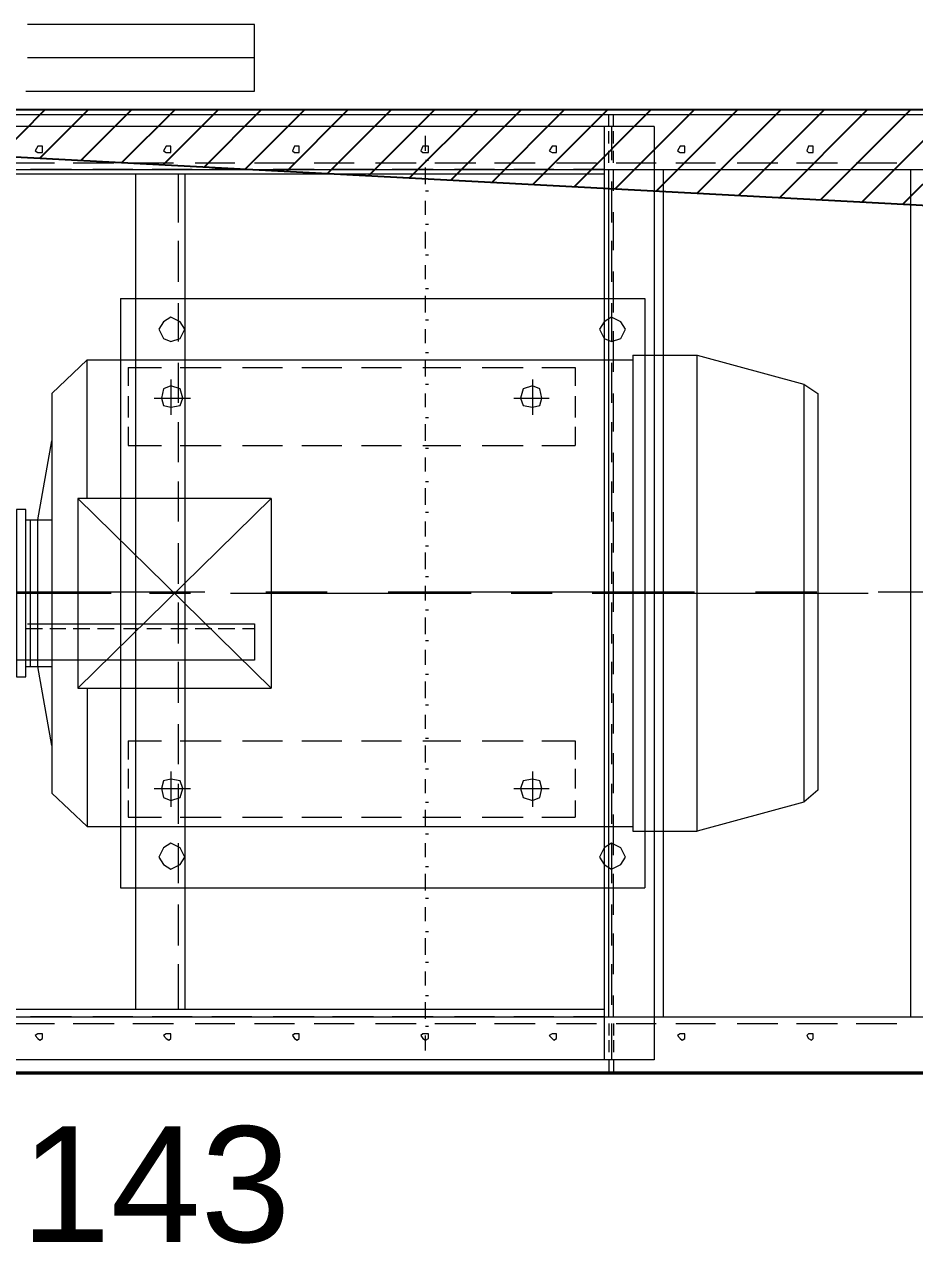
# Model space of a CAD drawing. Header units: millimetres. Extents: x 3220 to 226993, y 817 to 176024.
# Drawn here: x 30068 to 31453, y 120811 to 122709 of the extents above; entities that cross this region are included whole.
import ezdxf

# ---------------------------------------------------------------- set-up
doc = ezdxf.new("R2010")
doc.units = ezdxf.units.MM
doc.linetypes.add('AXES', pattern=[50.8, 31.75, -6.35, 6.35, -6.35])
doc.layers.add('Axe', color=1, linetype='AXES', lineweight=9)
doc.layers.add('Repère', color=76, linetype='Continuous')
doc.styles.get("Standard").update_dxf_attribs({"font": 'arial.ttf'})

# ---------------------------------------------------------------- blocks, each defined once
blk = doc.blocks.new("SYST7ME D'AXE")
at = {"layer": 'Axe', "ltscale": 15}
blk.add_line((-500, 9000), (15500, 9000), dxfattribs=at)
blk = doc.blocks.new('Level +8 m')
h = blk.add_hatch()
h.set_pattern_fill('ANSI31', color=256, scale=15)
h.set_pattern_definition([(45, (1480, 0), (-33.67596, 33.67596), [])])
h.paths.add_polyline_path([(7080, -9000), (6936.4, -9000), (7080, -9750)])
h.paths.add_polyline_path([(7080, -8250), (4480, -8250), (3000, -8256.4), (6833.1, -8460.7), (6936.4, -9000), (7080, -9000)])
h.paths.add_polyline_path([(4480, -8250), (2880, -8250), (3000, -8256.4)])
blk.add_lwpolyline([(2880, -9750), (7080, -9750), (7080, -8250), (2880, -8250)], close=True)
blk.add_lwpolyline([(2880, -8250), (6833.1, -8460.7), (7080, -9750)])
blk.add_blockref("SYST7ME D'AXE", (0, -18000))
blk = doc.blocks.new('ligne broyeur T')
at = {"color": 7, "linetype": 'Continuous', "lineweight": 5, "true_color": 0x000007}
for points in [[(-745, -2550.3), (-745, 1329.4)], [(-659.6, -2550.3), (-659.6, 1329.4)], [(659.6, -2550.3), (659.6, 1329.4)], [(745, -2550.3), (745, 1329.4)], [(659.6, 144.7), (-659.6, 144.7)], [(-669.8, 59.3), (-669.8, 123)], [(669.8, 59.3), (669.8, 123)], [(0, -351.5), (0, 78.1), (0, 78.1)], [(-669.8, -33.3), (-669.8, 30.4)], [(669.8, -33.3), (669.8, 30.4)], [(370.3, -188.1), (-370.3, -188.1), (-325.5, -21.7), (-311, 0)], [(-311, 0), (306.7, 0)], [(306.7, 0), (325.5, -21.7), (370.3, -188.1)], [(-325.5, -21.7), (325.5, -21.7)], [(-669.8, -125.9), (-669.8, -62.2)], [(669.8, -125.9), (669.8, -62.2)], [(-669.8, -221.3), (-669.8, -159.1)], [(669.8, -221.3), (669.8, -159.1)], [(-370.3, -287.9), (-370.3, -188.1), (-370.3, -188.1)], [(370.3, -287.9), (370.3, -188.1), (370.3, -188.1)], [(659.6, -240.1), (-659.6, -240.1)], [(-669.8, -313.9), (-669.8, -251.7)], [(669.8, -313.9), (669.8, -251.7)], [(-370.3, -287.9), (370.3, -287.9)], [(-147.6, -1137), (-363.1, -1137), (-363.1, -287.9)], [(311, -1192), (363.1, -1137), (363.1, -287.9)], [(-726.2, -318.2), (-745, -318.2), (-745, -318.2)], [(-726.2, -321.1), (-674.1, -321.1)], [(-700.1, -318.2), (-719, -318.2)], [(-669.8, -318.2), (-688.6, -318.2)], [(-626.4, -318.2), (-659.6, -318.2), (-659.6, -318.2)], [(-640.8, -321.1), (-577.2, -321.1)], [(-533.8, -318.2), (-593.1, -318.2)], [(-548.3, -321.1), (-484.6, -321.1)], [(-436.9, -318.2), (-500.5, -318.2)], [(-451.3, -321.1), (-392, -321.1)], [(-344.3, -318.2), (-407.9, -318.2)], [(-358.8, -321.1), (-296.5, -321.1)], [(-251.7, -318.2), (-311, -318.2)], [(-266.2, -321.1), (-204, -321.1)], [(-156.2, -318.2), (-218.4, -318.2)], [(-173.6, -321.1), (-111.4, -321.1)], [(-63.6, -318.2), (-125.9, -318.2)], [(-78.1, -321.1), (-14.5, -321.1)], [(28.9, -318.2), (-33.3, -318.2)], [(14.5, -321.1), (78.1, -321.1)], [(125.9, -318.2), (63.6, -318.2)], [(107, -321.1), (170.7, -321.1)], [(218.4, -318.2), (156.2, -318.2)], [(204, -321.1), (266.2, -321.1)], [(311, -318.2), (248.8, -318.2)], [(296.5, -321.1), (358.8, -321.1)], [(407.9, -318.2), (344.3, -318.2)], [(389.1, -321.1), (451.3, -321.1)], [(500.5, -318.2), (436.9, -318.2)], [(484.6, -321.1), (548.3, -321.1)], [(593.1, -318.2), (529.4, -318.2)], [(577.2, -321.1), (640.8, -321.1)], [(659.6, -318.2), (626.4, -318.2)], [(669.8, -318.2), (688.6, -318.2)], [(669.8, -321.1), (726.2, -321.1), (726.2, -321.1)], [(695.8, -318.2), (714.6, -318.2)], [(726.2, -318.2), (745, -318.2), (745, -318.2)], [(-726.2, -325.5), (-745, -325.5), (-745, -325.5)], [(-700.1, -325.5), (-719, -325.5)], [(-669.8, -325.5), (-688.6, -325.5)], [(659.6, -325.5), (-659.6, -325.5)], [(-659.6, -332.7), (-659.6, -380.5)], [(659.6, -332.7), (659.6, -380.5)], [(669.8, -325.5), (688.6, -325.5)], [(695.8, -325.5), (714.6, -325.5)], [(726.2, -325.5), (745, -325.5), (745, -325.5)], [(-669.8, -406.5), (-669.8, -344.3)], [(669.8, -406.5), (669.8, -344.3)], [(-351.5, -429.6), (-351.5, -377.6), (-322.6, -377.6)], [(-306.7, -377.6), (-273.4, -377.6), (-273.4, -377.6)], [(-258.9, -377.6), (-230, -377.6), (-230, -377.6)], [(-230, -429.6), (-230, -377.6), (-230, -377.6)], [(230, -377.6), (258.9, -377.6)], [(230, -429.6), (230, -377.6), (230, -377.6)], [(273.4, -377.6), (303.8, -377.6)], [(322.6, -377.6), (348.6, -377.6), (348.6, -377.6)], [(348.6, -429.6), (348.6, -377.6), (348.6, -377.6)], [(-659.6, -410.8), (-659.6, -473)], [(0, -477.4), (0, -413.7)], [(659.6, -410.8), (659.6, -473)], [(-303.8, -473), (-303.8, -418.1)], [(303.8, -473), (303.8, -418.1)], [(-669.8, -503.4), (-669.8, -439.8)], [(-332.7, -444.1), (-277.7, -444.1)], [(277.7, -444.1), (332.7, -444.1)], [(669.8, -503.4), (669.8, -439.8)], [(-351.5, -522.2), (-351.5, -458.6)], [(-230, -522.2), (-230, -458.6)], [(230, -522.2), (230, -458.6)], [(348.6, -522.2), (348.6, -458.6)], [(-659.6, -503.4), (-659.6, -565.6)], [(659.6, -503.4), (659.6, -565.6)], [(-669.8, -596), (-669.8, -532.3)], [(0, -914.2), (0, -539.6)], [(669.8, -596), (669.8, -532.3)], [(-351.5, -614.8), (-351.5, -555.5)], [(-230, -614.8), (-230, -555.5)], [(230, -614.8), (230, -555.5)], [(348.6, -614.8), (348.6, -555.5)], [(-659.6, -598.9), (-659.6, -662.5)], [(659.6, -598.9), (659.6, -662.5)], [(-669.8, -688.6), (-669.8, -624.9)], [(669.8, -688.6), (669.8, -624.9)], [(-351.5, -710.3), (-351.5, -648.1)], [(-230, -710.3), (-230, -648.1)], [(230, -710.3), (230, -648.1)], [(348.6, -710.3), (348.6, -648.1)], [(-659.6, -691.5), (-659.6, -755.1)], [(659.6, -691.5), (659.6, -755.1)], [(-669.8, -784), (-669.8, -721.8)], [(669.8, -784), (669.8, -721.8)], [(-351.5, -802.9), (-351.5, -740.6)], [(-230, -802.9), (-230, -740.6)], [(230, -802.9), (230, -740.6)], [(348.6, -802.9), (348.6, -740.6)], [(-659.6, -784), (-659.6, -847.7)], [(659.6, -784), (659.6, -847.7)], [(-669.8, -876.6), (-669.8, -814.4)], [(669.8, -876.6), (669.8, -814.4)], [(-351.5, -895.4), (-351.5, -833.2)], [(-230, -895.4), (-230, -833.2)], [(230, -895.4), (230, -833.2)], [(348.6, -895.4), (348.6, -833.2)], [(-147.6, -1151.5), (147.6, -850.6)], [(-147.6, -850.6), (147.6, -1151.5), (147.6, -850.6)], [(-147.6, -850.6), (-147.6, -1151.5), (147.6, -1151.5)], [(-147.6, -850.6), (147.6, -850.6), (147.6, -850.6)], [(-659.6, -881), (-659.6, -943.2)], [(55, -895.4), (55, -876.6), (55, -876.6)], [(659.6, -881), (659.6, -943.2)], [(-669.8, -969.2), (-669.8, -907)], [(55, -933), (55, -907)], [(669.8, -969.2), (669.8, -907)], [(-351.5, -992.4), (-351.5, -928.7)], [(-230, -992.4), (-230, -928.7)], [(230, -992.4), (230, -928.7)], [(348.6, -992.4), (348.6, -928.7)], [(55, -969.2), (55, -943.2)], [(-659.6, -973.5), (-659.6, -1035.8)], [(-303.8, -1032.9), (-303.8, -976.4)], [(0, -1040.1), (0, -976.4)], [(55, -1006.8), (55, -980.8)], [(303.8, -1032.9), (303.8, -976.4)], [(659.6, -973.5), (659.6, -1035.8)], [(-669.8, -1066.1), (-669.8, -1002.5)], [(-652.4, -995.2), (-577.2, -995.2)], [(-548.3, -995.2), (-484.6, -995.2)], [(-451.3, -995.2), (-392, -995.2)], [(-358.8, -995.2), (-296.5, -995.2)], [(-266.2, -995.2), (-204, -995.2)], [(-173.6, -995.2), (-111.4, -995.2)], [(-78.1, -995.2), (-14.5, -995.2)], [(14.5, -995.2), (78.1, -995.2)], [(107, -995.2), (170.7, -995.2)], [(204, -995.2), (266.2, -995.2)], [(296.5, -995.2), (358.8, -995.2)], [(389.1, -995.2), (451.3, -995.2)], [(484.6, -995.2), (548.3, -995.2)], [(577.2, -995.2), (648.1, -995.2), (648.1, -995.2)], [(669.8, -1066.1), (669.8, -1002.5)], [(-351.5, -1073.4), (-351.5, -1021.3)], [(-332.7, -1006.8), (-277.7, -1006.8)], [(-230, -1073.4), (-230, -1021.3)], [(55, -1044.4), (55, -1021.3)], [(230, -1073.4), (230, -1021.3)], [(277.7, -1006.8), (332.7, -1006.8)], [(348.6, -1073.4), (348.6, -1021.3)], [(-652.4, -1061.8), (648.1, -1061.8)], [(55, -1080.6), (55, -1058.9)], [(-659.6, -1066.1), (-659.6, -1128.3)], [(-351.5, -1073.4), (-322.6, -1073.4)], [(-306.7, -1073.4), (-273.4, -1073.4)], [(-258.9, -1073.4), (-230, -1073.4), (-230, -1073.4)], [(230, -1073.4), (258.9, -1073.4)], [(273.4, -1073.4), (303.8, -1073.4)], [(322.6, -1073.4), (348.6, -1073.4), (348.6, -1073.4)], [(659.6, -1066.1), (659.6, -1128.3)], [(-669.8, -1158.7), (-669.8, -1095.1)], [(-458.6, -1084.9), (458.6, -1084.9), (458.6, -1084.9)], [(0, -1529), (0, -1099.4)], [(55, -1121.1), (55, -1095.1)], [(669.8, -1158.7), (669.8, -1095.1)], [(-363.1, -1137), (-311, -1192), (311, -1192)], [(55, -1158.7), (55, -1132.7)], [(147.6, -1137), (363.1, -1137)], [(-659.6, -1161.6), (-659.6, -1225.3)], [(55, -1194.9), (55, -1170.3)], [(659.6, -1161.6), (659.6, -1225.3)], [(-669.8, -1251.3), (-669.8, -1187.6)], [(0, -1213.7), (-114.3, -1213.7), (-237.2, -1192)], [(-114.3, -1232.5), (-114.3, -1192), (-114.3, -1192)], [(237.2, -1192), (114.3, -1213.7), (0, -1213.7)], [(114.3, -1232.5), (114.3, -1192), (114.3, -1192)], [(669.8, -1251.3), (669.8, -1187.6)], [(55, -1232.5), (55, -1206.4)], [(0, -1232.5), (-130.2, -1232.5), (-130.2, -1247), (0, -1247)], [(114.3, -1225.3), (-114.3, -1225.3), (-114.3, -1225.3)], [(0, -1247), (130.2, -1247), (130.2, -1232.5), (0, -1232.5)]]:
    blk.add_lwpolyline(points, dxfattribs=at)
at = {"color": 11, "linetype": 'Continuous', "lineweight": 9, "true_color": 0x00000b}
for points in [[(747.9, 82.5), (747.9, 208.3)], [(747.9, -107), (747.9, 18.8)], [(747.9, -292.2), (747.9, -169.2)], [(747.9, -480.3), (747.9, -354.4)], [(747.9, -669.8), (747.9, -543.9)], [(747.9, -854.9), (747.9, -729.1)], [(747.9, -1044.4), (747.9, -917.1)], [(747.9, -1229.6), (747.9, -1106.6)]]:
    blk.add_lwpolyline(points, dxfattribs=at)
at = {"color": 7, "linetype": 'Continuous', "lineweight": 15, "true_color": 0x000007}
for points in [[(-688.6, -17.4), (-685.7, -14.5), (-685.7, -7.2), (-695.8, -7.2), (-695.8, -14.5)], [(688.6, -17.4), (692.9, -14.5), (695.8, -10.1), (692.9, -7.2), (685.7, -7.2), (685.7, -14.5)], [(-688.6, -218.4), (-685.7, -214.1), (-685.7, -206.9), (-695.8, -206.9), (-695.8, -214.1)], [(688.6, -218.4), (692.9, -214.1), (695.8, -211.2), (692.9, -206.9), (685.7, -206.9), (685.7, -214.1)], [(-392, -321.1), (-396.4, -306.7), (-410.8, -299.4), (-422.4, -306.7), (-429.6, -321.1), (-422.4, -332.7), (-410.8, -339.9), (-396.4, -332.7)], [(429.6, -321.1), (422.4, -306.7), (410.8, -299.4), (396.4, -306.7), (389.1, -321.1), (396.4, -332.7), (410.8, -339.9), (422.4, -332.7)], [(-688.6, -418.1), (-685.7, -413.7), (-685.7, -406.5), (-695.8, -406.5), (-695.8, -413.7)], [(688.6, -418.1), (692.9, -413.7), (695.8, -410.8), (692.9, -406.5), (685.7, -406.5), (685.7, -413.7)], [(-688.6, -617.7), (-685.7, -614.8), (-685.7, -606.1), (-695.8, -606.1), (-695.8, -614.8)], [(688.6, -617.7), (692.9, -614.8), (695.8, -610.5), (692.9, -606.1), (685.7, -606.1), (685.7, -614.8)], [(-688.6, -817.3), (-685.7, -814.4), (-685.7, -807.2), (-695.8, -807.2), (-695.8, -814.4)], [(688.6, -817.3), (692.9, -814.4), (695.8, -810.1), (692.9, -807.2), (685.7, -807.2), (685.7, -814.4)], [(-392, -1006.8), (-396.4, -992.4), (-410.8, -985.1), (-422.4, -992.4), (-429.6, -1006.8), (-422.4, -1018.4), (-410.8, -1025.6), (-396.4, -1018.4)], [(429.6, -1006.8), (422.4, -992.4), (410.8, -985.1), (396.4, -992.4), (389.1, -1006.8), (396.4, -1018.4), (410.8, -1025.6), (422.4, -1018.4)], [(-688.6, -1018.4), (-685.7, -1014.1), (-685.7, -1006.8), (-695.8, -1006.8), (-695.8, -1014.1)], [(688.6, -1018.4), (692.9, -1014.1), (695.8, -1009.7), (692.9, -1006.8), (685.7, -1006.8), (685.7, -1014.1)], [(-688.6, -1218), (-685.7, -1213.7), (-685.7, -1206.4), (-695.8, -1206.4), (-695.8, -1213.7)], [(688.6, -1218), (692.9, -1213.7), (695.8, -1210.8), (692.9, -1206.4), (685.7, -1206.4), (685.7, -1213.7)]]:
    blk.add_lwpolyline(points, close=True, dxfattribs=at)
for points in [[(-726.2, -254.6), (726.2, -254.6)], [(-726.2, -254.6), (-726.2, -2618.3)], [(726.2, -254.6), (726.2, -2618.3)], [(-458.6, -1084.9), (-458.6, -269.1), (458.6, -269.1)], [(458.6, -1084.9), (458.6, -269.1), (458.6, -269.1)], [(-726.2, -332.7), (726.2, -332.7)], [(-652.4, -332.7), (-652.4, -2618.3)], [(648.1, -332.7), (648.1, -2618.3)], [(-781.2, -1232.5), (-781.2, -876.6), (-885.3, -876.6)], [(-885.3, -876.6), (-885.3, -1229.6)], [(-833.2, -876.6), (-833.2, -1229.6)], [(47.7, -1229.6), (47.7, -876.6)], [(47.7, -876.6), (104.2, -876.6), (104.2, -2877.2)], [(-652.4, -985.1), (648.1, -985.1), (648.1, -985.1)]]:
    blk.add_lwpolyline(points, dxfattribs=at)
at = {"color": 7, "linetype": 'Continuous', "lineweight": 5, "true_color": 0x000007}
for points in [[(-303.8, -429.6), (-318.2, -432.5), (-322.6, -444.1), (-318.2, -458.6), (-303.8, -462.9), (-292.2, -458.6), (-289.3, -444.1), (-292.2, -432.5)], [(303.8, -429.6), (292.2, -432.5), (289.3, -444.1), (292.2, -458.6), (303.8, -462.9), (318.2, -458.6), (322.6, -444.1), (318.2, -432.5)], [(-303.8, -988), (-318.2, -992.4), (-322.6, -1006.8), (-318.2, -1018.4), (-303.8, -1021.3), (-292.2, -1018.4), (-289.3, -1006.8), (-292.2, -992.4)], [(303.8, -988), (292.2, -992.4), (289.3, -1006.8), (292.2, -1018.4), (303.8, -1021.3), (318.2, -1018.4), (322.6, -1006.8), (318.2, -992.4)]]:
    blk.add_lwpolyline(points, close=True, dxfattribs=at)
at = {"color": 1, "linetype": 'Continuous', "lineweight": 5, "true_color": 0x000001}
for points in [[(-674.1, -610.5), (-674.1, -606.1)], [(-626.4, -610.5), (-626.4, -606.1)], [(-574.3, -610.5), (-574.3, -606.1)], [(-526.6, -610.5), (-526.6, -606.1)], [(-474.5, -610.5), (-474.5, -606.1)], [(-425.3, -610.5), (-425.3, -606.1)], [(-374.7, -610.5), (-374.7, -606.1)], [(-325.5, -610.5), (-325.5, -606.1)], [(-273.4, -610.5), (-273.4, -606.1)], [(-225.7, -610.5), (-225.7, -606.1)], [(-173.6, -610.5), (-173.6, -606.1)], [(-125.9, -610.5), (-125.9, -606.1)], [(-73.8, -610.5), (-73.8, -606.1)], [(-26, -610.5), (-26, -606.1)], [(26, -610.5), (26, -606.1)], [(73.8, -610.5), (73.8, -606.1)], [(125.9, -610.5), (125.9, -606.1)], [(173.6, -610.5), (173.6, -606.1)], [(225.7, -610.5), (225.7, -606.1)], [(273.4, -610.5), (273.4, -606.1)], [(325.5, -610.5), (325.5, -606.1)], [(374.7, -610.5), (374.7, -606.1)], [(425.3, -610.5), (425.3, -606.1)], [(474.5, -610.5), (474.5, -606.1)], [(526.6, -610.5), (526.6, -606.1)], [(574.3, -610.5), (574.3, -606.1)], [(626.4, -610.5), (626.4, -606.1)], [(674.1, -610.5), (674.1, -606.1)], [(-688.6, -610.5), (-711.7, -610.5), (-711.7, -610.5)], [(-636.5, -610.5), (-662.5, -610.5)], [(-588.8, -610.5), (-610.5, -610.5)], [(-536.7, -610.5), (-562.7, -610.5)], [(-488.9, -610.5), (-510.6, -610.5)], [(-436.9, -610.5), (-462.9, -610.5)], [(-389.1, -610.5), (-410.8, -610.5)], [(-337.1, -610.5), (-363.1, -610.5)], [(-289.3, -610.5), (-311, -610.5)], [(-237.2, -610.5), (-263.3, -610.5)], [(-189.5, -610.5), (-211.2, -610.5)], [(-137.4, -610.5), (-163.5, -610.5)], [(-88.2, -610.5), (-111.4, -610.5)], [(-37.6, -610.5), (-63.6, -610.5)], [(11.6, -610.5), (-11.6, -610.5)], [(63.6, -610.5), (37.6, -610.5)], [(111.4, -610.5), (88.2, -610.5)], [(163.5, -610.5), (137.4, -610.5)], [(211.2, -610.5), (189.5, -610.5)], [(263.3, -610.5), (237.2, -610.5)], [(311, -610.5), (289.3, -610.5)], [(363.1, -610.5), (337.1, -610.5)], [(410.8, -610.5), (389.1, -610.5)], [(462.9, -610.5), (436.9, -610.5)], [(510.6, -610.5), (488.9, -610.5)], [(562.7, -610.5), (536.7, -610.5)], [(610.5, -610.5), (588.8, -610.5)], [(662.5, -610.5), (636.5, -610.5)], [(711.7, -610.5), (688.6, -610.5)]]:
    blk.add_lwpolyline(points, dxfattribs=at)
blk = doc.blocks.new('ligne broyeur T 2')
at = {"color": 34}
blk.add_blockref('ligne broyeur T', (11.6, 610.5), dxfattribs=at)

msp = doc.modelspace()

# ---------------------------------------------------------------- block references
at = {"color": 2}
msp.add_blockref('Level +8 m', (25800, 130825.5), dxfattribs=at)
at = {"rotation": 270}
msp.add_blockref('ligne broyeur T 2', (30691.9, 121834.9), dxfattribs=at)

# ---------------------------------------------------------------- texts
at = {"layer": 'Repère', "insert": (30062.2, 120993.5), "char_height": 180, "attachment_point": 1}
msp.add_mtext_dynamic_manual_height_columns('143', width=631.382, gutter_width=12.5, heights=[0], dxfattribs=at)

doc.saveas('drawing.dxf')
